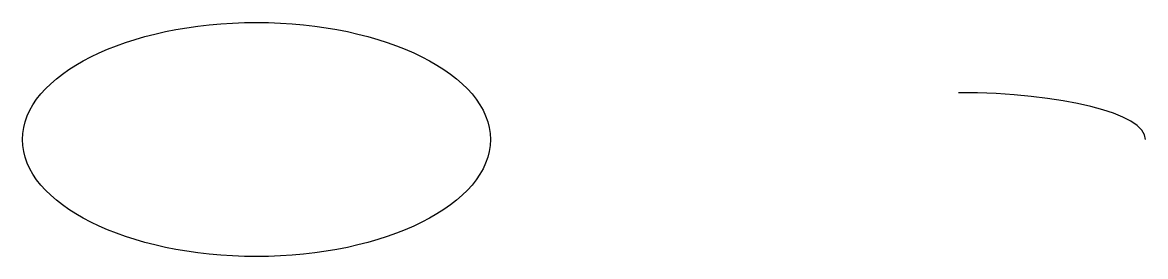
# Model space of a CAD drawing. Header units: metres. Extents: x -100 to 380, y -50 to 50.
import ezdxf

# ---------------------------------------------------------------- set-up
doc = ezdxf.new("R2010")
doc.units = ezdxf.units.M
doc.layers.add('CURVE', color=2, linetype='Continuous')

msp = doc.modelspace()

# ---------------------------------------------------------------- linework, layer by layer
at = {"layer": 'CURVE'}
msp.add_ellipse((0, 0), major_axis=(100, 0), ratio=0.5, dxfattribs=at)
msp.add_ellipse((300, 0), major_axis=(80, 0), ratio=0.25, start_param=0, end_param=1.570796, dxfattribs=at)

doc.saveas('drawing.dxf')
